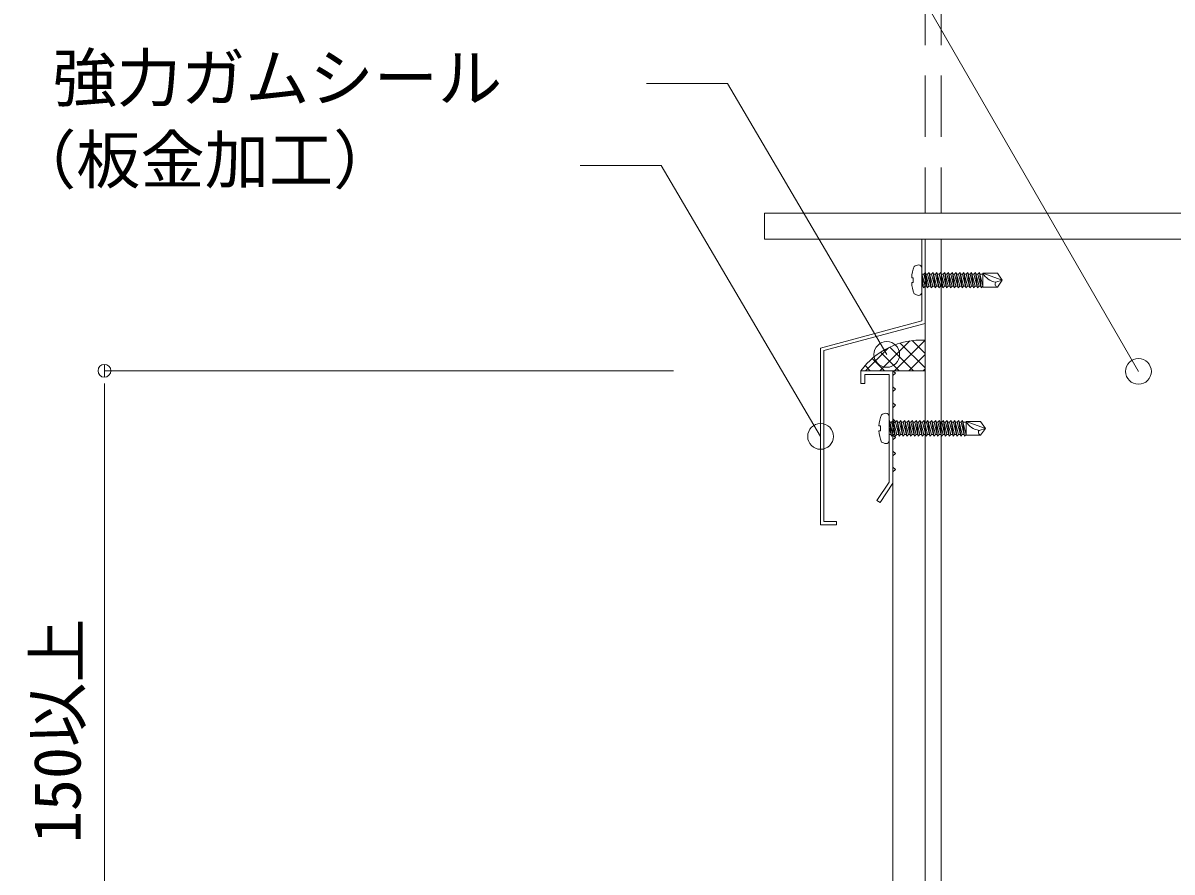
# Model space of a CAD drawing. Units: millimetres, scale not verified. Extents: x -1380 to 1380, y -955 to 955.
# Drawn here: x -355.8 to 1.9, y -271.4 to -7.2 of the extents above; entities that cross this region are included whole.
import ezdxf
from ezdxf.enums import TextEntityAlignment as Align

# ---------------------------------------------------------------- set-up
doc = ezdxf.new("R2010")
doc.units = ezdxf.units.MM
doc.header["$LTSCALE"] = 3
doc.linetypes.add('USER1', pattern=[9.525, 6.35, -3.175])
for name, color, linetype, lineweight in [('0-0_0', 7, 'Continuous', 13), ('0-2_BOUSUI', 1, 'Continuous', 18), ('0-3_MOJI', 7, 'Continuous', 18), ('0-5_KANAMONO', 5, 'Continuous', 18), ('0-6_KANAMONO_SCREW', 4, 'Continuous', 18), ('0-7_TEKKOTU', 7, 'USER1', 18), ('0-A_SUNPO', 7, 'Continuous', 18)]:
    doc.layers.add(name, color=color, linetype=linetype, lineweight=lineweight)
doc.styles.add('ＭＳ ゴシック', font='')
doc.styles.get('ＭＳ ゴシック').set_extended_font_data('MS Gothic')

# ---------------------------------------------------------------- blocks, each defined once
blk = doc.blocks.new('_DOT')
at = {"layer": '0-0_0'}
for p, q in [((-0.5, 0), (-1, 0)), ((0.25, 0), (-0.25, 0))]:
    blk.add_line(p, q, dxfattribs=at)
blk.add_circle((0, 0), 0.25, dxfattribs=at)

msp = doc.modelspace()

# ---------------------------------------------------------------- linework, layer by layer
at = {"layer": '0-2_BOUSUI'}
for p, q in [((-89.033, -115.44), (-79.76, -106.167)), ((-84.543, -115.44), (-74.98, -105.877)), ((-74.979, -114.561), (-82.7, -106.841)), ((-74.979, -110.071), (-78.995, -106.055)), ((-93.523, -115.44), (-86.344, -108.261)), ((-83.08, -115.44), (-88.845, -109.676)), ((-78.59, -115.44), (-85.955, -108.075)), ((-80.053, -115.44), (-74.979, -110.366)), ((-92.061, -115.44), (-93.673, -113.827)), ((-87.57, -115.44), (-91.411, -111.599)), ((-84.983, -115.44), (-74.979, -115.44)), ((-75.563, -115.44), (-74.979, -114.856))]:
    msp.add_line(p, q, dxfattribs=at)
msp.add_lwpolyline([(-899.979, -339.436), (-129.121, -339.436), (-84.979, -295.294), (-84.983, -115.44)], dxfattribs=at)
msp.add_arc((-75.945, -129.562), 23.704, 87.66539, 143.43373, dxfattribs=at)
at = {"layer": '0-3_MOJI'}
for points in [[(-274.181, 257.102), (-223.743, 257.102), (-8.543, -115.636)], [(-86.894, -110.367), (-136.473, -26.017), (-161.692, -26.017)], [(-107.512, -135.867), (-157.091, -51.517), (-182.31, -51.517)]]:
    msp.add_lwpolyline(points, dxfattribs=at)
for centre in [(-86.894, -110.367), (-8.543, -115.636), (-107.512, -135.867)]:
    msp.add_circle(centre, 4, dxfattribs=at)
at = {"layer": '0-5_KANAMONO'}
for p, q in [((-74.979, -459.436), (-74.979, -74.436)), ((-69.979, -459.436), (-69.979, -74.436)), ((-84.183, -121.19), (-84.983, -120.44))]:
    msp.add_line(p, q, dxfattribs=at)
for points in [[(-75.979, -74.436), (-75.979, -99.918), (-107.512, -108.367), (-107.512, -163.367), (-102.512, -163.367), (-102.512, -162.367), (-106.512, -162.367), (-106.512, -109.134), (-74.979, -100.685), (-74.979, -74.436)], [(-84.183, -121.19), (-84.983, -120.44), (-84.983, -116.94), (-84.183, -116.19), (-84.983, -115.44), (-94.983, -115.44), (-94.983, -119.44), (-93.783, -119.44), (-93.783, -116.64), (-86.183, -116.64), (-86.183, -150.077), (-89.981, -155.774), (-88.983, -156.44), (-84.983, -150.44), (-84.983, -146.94), (-84.183, -146.19), (-84.983, -145.44), (-84.983, -141.94), (-84.183, -141.19), (-84.983, -140.44), (-84.983, -136.94), (-84.183, -136.19), (-84.983, -135.44), (-84.983, -131.94), (-84.183, -131.19), (-84.983, -130.44), (-84.983, -126.94), (-84.183, -126.19), (-84.983, -125.44), (-84.983, -121.94)]]:
    msp.add_lwpolyline(points, close=True, dxfattribs=at)
at = {"layer": '0-6_KANAMONO_SCREW'}
for p, q in [((-75.979, -90.982), (-75.979, -83.482)), ((-74.979, -89.132), (-75.979, -85.223)), ((-75.479, -89.632), (-75.979, -85.632)), ((-75.951, -85.332), (-75.379, -85.332)), ((-74.879, -84.832), (-75.379, -85.332)), ((-74.279, -89.632), (-75.379, -85.332)), ((-73.779, -89.132), (-74.879, -84.832)), ((-74.279, -89.632), (-74.879, -84.832)), ((-74.751, -85.332), (-74.179, -85.332)), ((-73.679, -84.832), (-74.179, -85.332)), ((-73.079, -89.632), (-74.179, -85.332)), ((-72.579, -89.132), (-73.679, -84.832)), ((-73.079, -89.632), (-73.679, -84.832)), ((-73.551, -85.332), (-72.979, -85.332)), ((-72.479, -84.832), (-72.979, -85.332)), ((-71.879, -89.632), (-72.979, -85.332)), ((-71.379, -89.132), (-72.479, -84.832)), ((-71.879, -89.632), (-72.479, -84.832)), ((-72.351, -85.332), (-71.779, -85.332)), ((-71.279, -84.832), (-71.779, -85.332)), ((-70.679, -89.632), (-71.779, -85.332)), ((-70.179, -89.132), (-71.279, -84.832)), ((-70.679, -89.632), (-71.279, -84.832)), ((-71.151, -85.332), (-70.579, -85.332)), ((-69.479, -89.632), (-70.579, -85.332)), ((-68.979, -89.132), (-70.079, -84.832)), ((-69.951, -85.332), (-69.379, -85.332)), ((-68.879, -84.832), (-69.379, -85.332)), ((-68.279, -89.632), (-69.379, -85.332)), ((-67.779, -89.132), (-68.879, -84.832)), ((-68.279, -89.632), (-68.879, -84.832)), ((-68.751, -85.332), (-68.179, -85.332)), ((-67.679, -84.832), (-68.179, -85.332)), ((-67.079, -89.632), (-68.179, -85.332)), ((-66.579, -89.132), (-67.679, -84.832)), ((-67.079, -89.632), (-67.679, -84.832)), ((-67.551, -85.332), (-66.979, -85.332)), ((-66.479, -84.832), (-66.979, -85.332)), ((-65.879, -89.632), (-66.979, -85.332)), ((-65.879, -89.632), (-66.479, -84.832)), ((-65.379, -89.132), (-66.479, -84.832)), ((-66.351, -85.332), (-65.779, -85.332)), ((-65.279, -84.832), (-65.779, -85.332)), ((-64.679, -89.632), (-65.779, -85.332)), ((-64.179, -89.132), (-65.279, -84.832)), ((-64.679, -89.632), (-65.279, -84.832)), ((-65.151, -85.332), (-64.579, -85.332)), ((-64.079, -84.832), (-64.579, -85.332)), ((-63.479, -89.632), (-64.579, -85.332)), ((-62.979, -89.132), (-64.079, -84.832)), ((-63.479, -89.632), (-64.079, -84.832)), ((-63.951, -85.332), (-63.379, -85.332)), ((-62.879, -84.832), (-63.379, -85.332)), ((-62.279, -89.632), (-63.379, -85.332)), ((-61.779, -89.132), (-62.879, -84.832)), ((-62.279, -89.632), (-62.879, -84.832)), ((-62.751, -85.332), (-62.179, -85.332)), ((-61.679, -84.832), (-62.179, -85.332)), ((-61.079, -89.632), (-62.179, -85.332)), ((-60.579, -89.132), (-61.679, -84.832)), ((-61.079, -89.632), (-61.679, -84.832)), ((-61.551, -85.332), (-60.979, -85.332)), ((-60.479, -84.832), (-60.979, -85.332)), ((-59.879, -89.632), (-60.979, -85.332)), ((-59.879, -89.632), (-60.479, -84.832)), ((-59.379, -89.132), (-60.479, -84.832)), ((-60.351, -85.332), (-59.779, -85.332)), ((-59.279, -84.832), (-59.779, -85.332)), ((-58.679, -89.632), (-59.779, -85.332)), ((-58.179, -89.132), (-59.279, -84.832)), ((-58.679, -89.632), (-59.279, -84.832)), ((-59.151, -85.332), (-58.579, -85.332)), ((-58.079, -84.832), (-58.579, -85.332)), ((-57.479, -89.632), (-58.579, -85.332)), ((-56.979, -89.132), (-58.079, -84.832)), ((-57.951, -85.332), (-56.979, -85.332)), ((-52.484, -85.082), (-56.979, -85.082)), ((-50.979, -87.232), (-56.979, -85.082)), ((-56.979, -85.082), (-56.979, -89.382)), ((-50.979, -87.232), (-52.484, -85.082)), ((-75.479, -89.632), (-75.979, -87.678)), ((-75.979, -89.132), (-75.607, -89.132)), ((-74.979, -89.132), (-75.479, -89.632)), ((-74.979, -89.132), (-74.407, -89.132)), ((-73.779, -89.132), (-74.279, -89.632)), ((-73.779, -89.132), (-73.207, -89.132)), ((-72.579, -89.132), (-73.079, -89.632)), ((-72.579, -89.132), (-72.007, -89.132)), ((-71.379, -89.132), (-71.879, -89.632)), ((-71.379, -89.132), (-70.807, -89.132)), ((-70.179, -89.132), (-70.679, -89.632)), ((-70.179, -89.132), (-69.607, -89.132)), ((-68.979, -89.132), (-69.479, -89.632)), ((-68.979, -89.132), (-68.407, -89.132)), ((-67.779, -89.132), (-68.279, -89.632)), ((-67.779, -89.132), (-67.207, -89.132)), ((-66.579, -89.132), (-67.079, -89.632)), ((-66.579, -89.132), (-66.007, -89.132)), ((-65.379, -89.132), (-65.879, -89.632)), ((-65.379, -89.132), (-64.807, -89.132)), ((-64.179, -89.132), (-64.679, -89.632)), ((-64.179, -89.132), (-63.607, -89.132)), ((-62.979, -89.132), (-63.479, -89.632)), ((-62.979, -89.132), (-62.407, -89.132)), ((-61.779, -89.132), (-62.279, -89.632)), ((-61.779, -89.132), (-61.207, -89.132)), ((-60.579, -89.132), (-61.079, -89.632)), ((-60.579, -89.132), (-60.007, -89.132)), ((-59.379, -89.132), (-59.879, -89.632)), ((-59.379, -89.132), (-58.807, -89.132)), ((-58.179, -89.132), (-58.679, -89.632)), ((-58.179, -89.132), (-57.607, -89.132)), ((-52.484, -89.382), (-56.979, -89.382)), ((-50.979, -87.232), (-52.984, -87.868)), ((-50.979, -87.232), (-52.484, -89.382)), ((-86.183, -137.109), (-86.183, -129.609)), ((-86.083, -130.959), (-86.183, -131.059)), ((-84.983, -135.259), (-86.083, -130.959)), ((-85.483, -135.759), (-86.083, -130.959)), ((-85.955, -131.459), (-85.383, -131.459)), ((-84.883, -130.959), (-85.383, -131.459)), ((-84.283, -135.759), (-85.383, -131.459)), ((-83.783, -135.259), (-84.883, -130.959)), ((-84.283, -135.759), (-84.883, -130.959)), ((-84.755, -131.459), (-84.183, -131.459)), ((-83.683, -130.959), (-84.183, -131.459)), ((-83.083, -135.759), (-84.183, -131.459)), ((-82.583, -135.259), (-83.683, -130.959)), ((-83.083, -135.759), (-83.683, -130.959)), ((-83.555, -131.459), (-82.983, -131.459)), ((-82.483, -130.959), (-82.983, -131.459)), ((-81.883, -135.759), (-82.983, -131.459)), ((-81.883, -135.759), (-82.483, -130.959)), ((-81.383, -135.259), (-82.483, -130.959)), ((-82.355, -131.459), (-81.783, -131.459)), ((-81.283, -130.959), (-81.783, -131.459)), ((-80.683, -135.759), (-81.783, -131.459)), ((-80.183, -135.259), (-81.283, -130.959)), ((-80.683, -135.759), (-81.283, -130.959)), ((-81.155, -131.459), (-80.583, -131.459)), ((-80.083, -130.959), (-80.583, -131.459)), ((-79.483, -135.759), (-80.583, -131.459)), ((-78.983, -135.259), (-80.083, -130.959)), ((-79.483, -135.759), (-80.083, -130.959)), ((-79.955, -131.459), (-79.383, -131.459)), ((-78.883, -130.959), (-79.383, -131.459)), ((-78.283, -135.759), (-79.383, -131.459)), ((-77.783, -135.259), (-78.883, -130.959)), ((-78.283, -135.759), (-78.883, -130.959)), ((-78.755, -131.459), (-78.183, -131.459)), ((-77.683, -130.959), (-78.183, -131.459)), ((-77.083, -135.759), (-78.183, -131.459)), ((-76.583, -135.259), (-77.683, -130.959)), ((-77.083, -135.759), (-77.683, -130.959)), ((-77.555, -131.459), (-76.983, -131.459)), ((-76.483, -130.959), (-76.983, -131.459)), ((-75.883, -135.759), (-76.983, -131.459)), ((-75.383, -135.259), (-76.483, -130.959)), ((-75.883, -135.759), (-76.483, -130.959)), ((-76.355, -131.459), (-75.783, -131.459)), ((-75.283, -130.959), (-75.783, -131.459)), ((-74.683, -135.759), (-75.783, -131.459)), ((-74.183, -135.259), (-75.283, -130.959)), ((-74.683, -135.759), (-75.283, -130.959)), ((-75.155, -131.459), (-74.583, -131.459)), ((-74.083, -130.959), (-74.583, -131.459)), ((-73.483, -135.759), (-74.583, -131.459)), ((-72.983, -135.259), (-74.083, -130.959)), ((-73.483, -135.759), (-74.083, -130.959)), ((-73.955, -131.459), (-73.383, -131.459)), ((-72.883, -130.959), (-73.383, -131.459)), ((-72.283, -135.759), (-73.383, -131.459)), ((-72.283, -135.759), (-72.883, -130.959)), ((-71.783, -135.259), (-72.883, -130.959)), ((-72.755, -131.459), (-72.183, -131.459)), ((-71.683, -130.959), (-72.183, -131.459)), ((-71.083, -135.759), (-72.183, -131.459)), ((-71.083, -135.759), (-71.683, -130.959)), ((-70.583, -135.259), (-71.683, -130.959)), ((-71.555, -131.459), (-70.983, -131.459)), ((-70.483, -130.959), (-70.983, -131.459)), ((-69.883, -135.759), (-70.983, -131.459)), ((-69.883, -135.759), (-70.483, -130.959)), ((-69.383, -135.259), (-70.483, -130.959)), ((-70.355, -131.459), (-69.783, -131.459)), ((-69.283, -130.959), (-69.783, -131.459)), ((-68.683, -135.759), (-69.783, -131.459)), ((-68.683, -135.759), (-69.283, -130.959)), ((-68.183, -135.259), (-69.283, -130.959)), ((-69.155, -131.459), (-68.583, -131.459)), ((-68.083, -130.959), (-68.583, -131.459)), ((-67.483, -135.759), (-68.583, -131.459)), ((-67.483, -135.759), (-68.083, -130.959)), ((-66.983, -135.259), (-68.083, -130.959)), ((-67.955, -131.459), (-67.383, -131.459)), ((-66.883, -130.959), (-67.383, -131.459)), ((-66.283, -135.759), (-67.383, -131.459)), ((-66.283, -135.759), (-66.883, -130.959)), ((-65.783, -135.259), (-66.883, -130.959)), ((-66.755, -131.459), (-66.183, -131.459)), ((-65.683, -130.959), (-66.183, -131.459)), ((-65.083, -135.759), (-66.183, -131.459)), ((-64.583, -135.259), (-65.683, -130.959)), ((-65.083, -135.759), (-65.683, -130.959)), ((-65.555, -131.459), (-64.983, -131.459)), ((-64.483, -130.959), (-64.983, -131.459)), ((-63.883, -135.759), (-64.983, -131.459)), ((-63.883, -135.759), (-64.483, -130.959)), ((-63.383, -135.259), (-64.483, -130.959)), ((-64.355, -131.459), (-63.783, -131.459)), ((-63.283, -130.959), (-63.783, -131.459)), ((-62.683, -135.759), (-63.783, -131.459)), ((-62.683, -135.759), (-63.283, -130.959)), ((-62.183, -135.259), (-63.283, -130.959)), ((-63.155, -131.459), (-62.183, -131.459)), ((-62.183, -131.209), (-62.183, -135.509)), ((-56.183, -133.359), (-62.183, -131.209)), ((-57.688, -131.209), (-62.183, -131.209)), ((-56.183, -133.359), (-57.688, -131.209)), ((-86.183, -135.259), (-85.611, -135.259)), ((-84.983, -135.259), (-84.411, -135.259)), ((-83.783, -135.259), (-84.283, -135.759)), ((-83.783, -135.259), (-83.211, -135.259)), ((-82.583, -135.259), (-83.083, -135.759)), ((-82.583, -135.259), (-82.011, -135.259)), ((-81.383, -135.259), (-81.883, -135.759)), ((-81.383, -135.259), (-80.811, -135.259)), ((-80.183, -135.259), (-80.683, -135.759)), ((-80.183, -135.259), (-79.611, -135.259)), ((-78.983, -135.259), (-79.483, -135.759)), ((-78.983, -135.259), (-78.411, -135.259)), ((-77.783, -135.259), (-78.283, -135.759)), ((-77.783, -135.259), (-77.211, -135.259)), ((-76.583, -135.259), (-77.083, -135.759)), ((-76.583, -135.259), (-76.011, -135.259)), ((-75.383, -135.259), (-75.883, -135.759)), ((-75.383, -135.259), (-74.811, -135.259)), ((-74.183, -135.259), (-74.683, -135.759)), ((-74.183, -135.259), (-73.611, -135.259)), ((-72.983, -135.259), (-73.483, -135.759)), ((-72.983, -135.259), (-72.411, -135.259)), ((-71.783, -135.259), (-72.283, -135.759)), ((-71.783, -135.259), (-71.211, -135.259)), ((-70.583, -135.259), (-71.083, -135.759)), ((-70.583, -135.259), (-70.011, -135.259)), ((-69.383, -135.259), (-69.883, -135.759)), ((-69.383, -135.259), (-68.811, -135.259)), ((-68.183, -135.259), (-68.683, -135.759)), ((-68.183, -135.259), (-67.611, -135.259)), ((-66.983, -135.259), (-67.483, -135.759)), ((-66.983, -135.259), (-66.411, -135.259)), ((-65.783, -135.259), (-66.283, -135.759)), ((-65.783, -135.259), (-65.211, -135.259)), ((-64.583, -135.259), (-65.083, -135.759)), ((-64.583, -135.259), (-64.011, -135.259)), ((-63.383, -135.259), (-63.883, -135.759)), ((-63.383, -135.259), (-62.811, -135.259)), ((-62.183, -135.259), (-62.683, -135.759)), ((-57.688, -135.509), (-62.183, -135.509)), ((-56.183, -133.359), (-58.188, -133.994)), ((-56.183, -133.359), (-57.688, -135.509))]:
    msp.add_line(p, q, dxfattribs=at)
for points in [[(-69.479, -89.632), (-70.079, -84.832), (-70.579, -85.332)], [(-56.979, -89.132), (-57.479, -89.632), (-58.079, -84.832)], [(-79.154, -86.482), (-78.654, -86.482), (-78.654, -87.982), (-79.154, -87.982)], [(-89.358, -132.608), (-88.858, -132.608), (-88.858, -134.108), (-89.358, -134.108)], [(-84.983, -135.259), (-85.483, -135.759), (-86.183, -133.022)]]:
    msp.add_lwpolyline(points, dxfattribs=at)
for centre, radius, start, end in [((-67.883, -87.232), 11.296, 157.89912, 176.19094), ((-76.055, -87.142), 4.75, 101.21957, 118.8809), ((-76.979, -83.482), 1, 0, 90), ((-52.237, -82.538), 5.381, 208.2142, 262.01632), ((-67.883, -87.232), 11.296, 183.80485, 202.10088), ((-52.17, -88.439), 0.995, 144.94761, 251.58289), ((-76.055, -87.323), 4.75, 241.1191, 258.78043), ((-76.979, -90.982), 1, 270, 0), ((-86.259, -133.268), 4.75, 101.21957, 118.8809), ((-87.183, -129.609), 1, 0, 90), ((-78.087, -133.359), 11.296, 157.89912, 176.19094), ((-57.441, -128.664), 5.381, 208.2142, 262.01632), ((-78.087, -133.359), 11.296, 183.80485, 202.10088), ((-57.374, -134.565), 0.995, 144.94761, 251.58289), ((-86.259, -133.449), 4.75, 241.1191, 258.78043), ((-87.183, -137.109), 1, 270, 0)]:
    msp.add_arc(centre, radius, start, end, dxfattribs=at)
at = {"layer": '0-7_TEKKOTU'}
for p, q in [((-74.979, 33.564), (-74.979, -66.436)), ((-69.979, 33.564), (-69.979, -66.436))]:
    msp.add_line(p, q, dxfattribs=at)
at = {"layer": '0-7_TEKKOTU', "linetype": 'Continuous'}
for p, q in [((-124.979, -66.436), (125.021, -66.436)), ((-124.979, -66.436), (-124.979, -74.436)), ((-124.979, -74.436), (125.021, -74.436))]:
    msp.add_line(p, q, dxfattribs=at)
at = {"layer": '0-A_SUNPO'}
for p, q in [((-153.31, -115.44), (-330.456, -115.44)), ((-330.456, -331.436), (-330.456, -123.44))]:
    msp.add_line(p, q, dxfattribs=at)

# ---------------------------------------------------------------- block references
at = {"layer": '0-A_SUNPO', "xscale": 8, "yscale": 8, "rotation": 90}
msp.add_blockref('_DOT', (-330.456, -115.44), dxfattribs=at)

# ---------------------------------------------------------------- texts
at = {"layer": '0-3_MOJI', "style": 'ＭＳ ゴシック'}
for s, p in [('強力ガムシール', (-346.621, -36.017)), ('水切板（板金加工）', (-419.219, -61.517))]:
    msp.add_text(s, height=14.66, dxfattribs=at).set_placement(p, align=Align.BOTTOM_LEFT)
at = {"layer": '0-A_SUNPO', "style": 'ＭＳ ゴシック'}
msp.add_text('150以上', height=14.66, rotation=90, dxfattribs=at).set_placement((-333.472, -262.438), align=Align.BOTTOM_LEFT)

doc.saveas('drawing.dxf')
